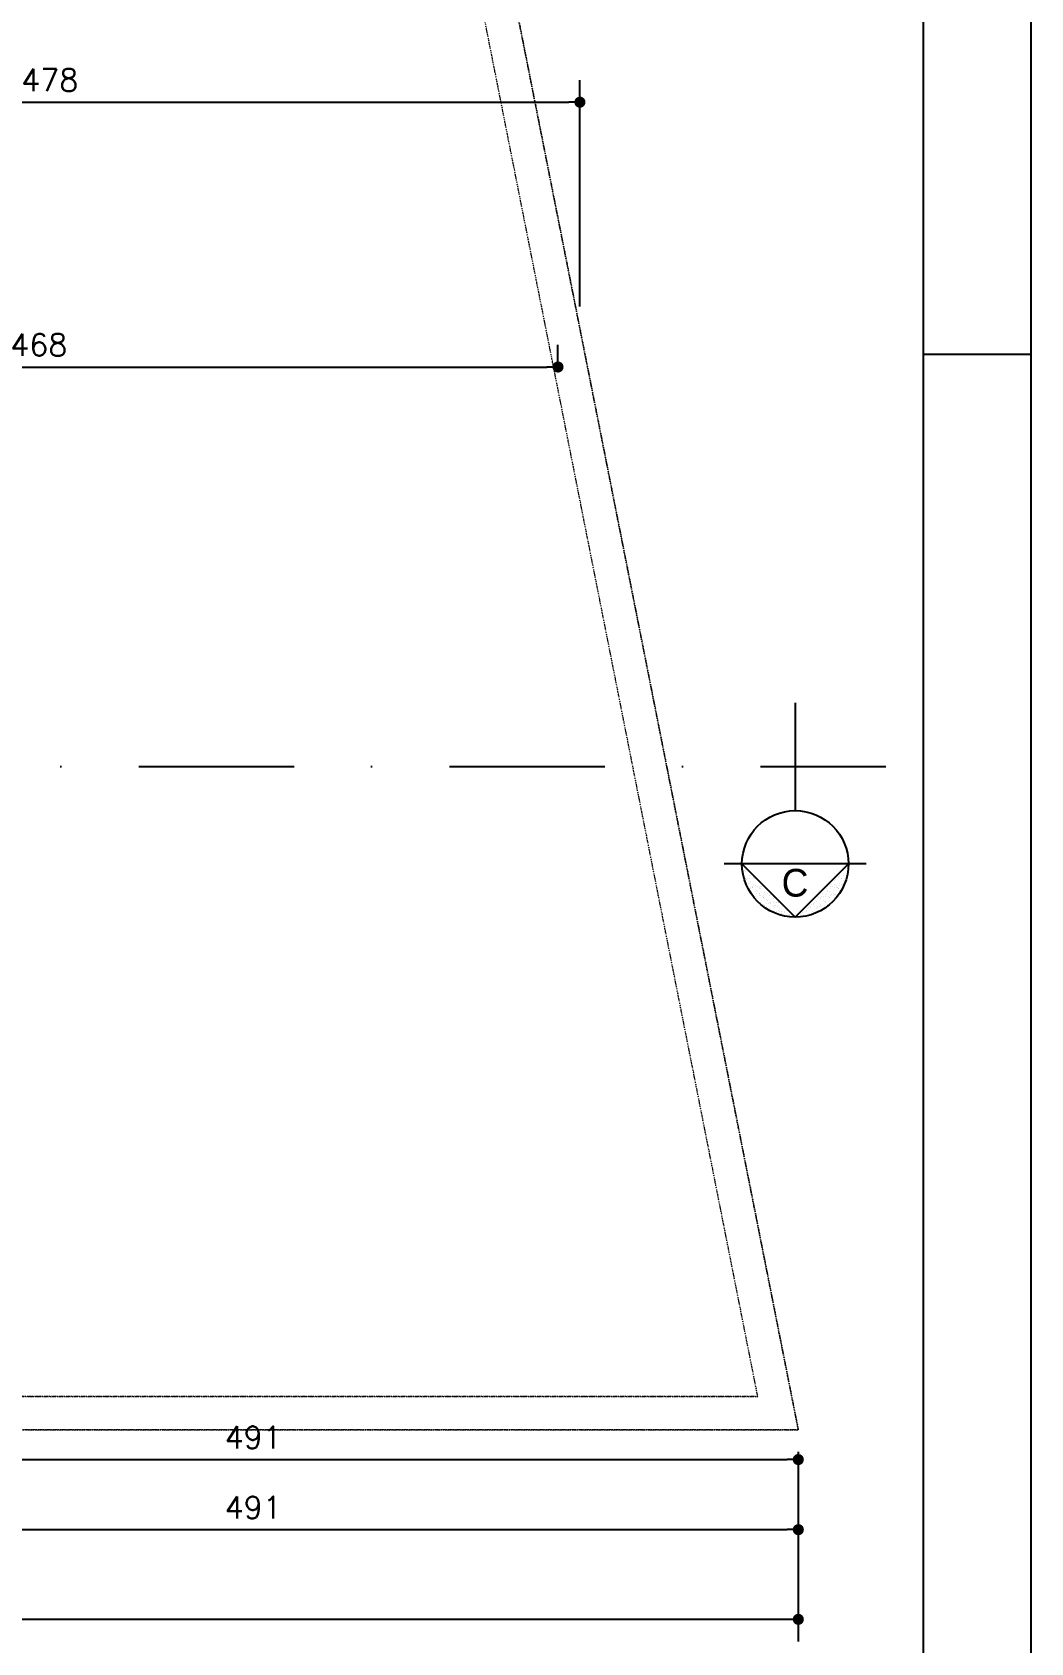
# Model space of a CAD drawing. Header units: inches. Extents: x 580771 to 672494, y 7715997 to 7829530.
# Drawn here: x 656154 to 656604, y 7723197 to 7723923 of the extents above; entities that cross this region are included whole.
import ezdxf

# ---------------------------------------------------------------- set-up
doc = ezdxf.new("R2010")
doc.units = ezdxf.units.IN
doc.header["$MEASUREMENT"] = 0
doc.header["$PDMODE"] = 2
doc.linetypes.add('DASHDOTX2', pattern=[2, 1, -0.5, 0, -0.5])
for name, color, linetype in [('04', 4, 'Continuous'), ('1-ARQ-A', 1, 'Continuous'), ('NIVEL', 2, 'Continuous'), ('P02', 2, 'Continuous'), ('SIMBOLOS', 2, 'Continuous')]:
    doc.layers.add(name, color=color, linetype=linetype)
doc.layers.add('MURO', color=3, linetype='Continuous', lineweight=0)
doc.styles.add('R80E50', font='romans.shx', dxfattribs={"height": 10})
doc.dimstyles.new('ARQ50', dxfattribs={"dimscale": 50, "dimtxt": 10, "dimasz": 0.1, "dimexe": 0.2, "dimexo": 0.2, "dimgap": 0.1, "dimtad": 1, "dimdec": 0, "dimzin": 12, "dimdsep": 46, "dimtxsty": 'R80E50', "dimblk1": 'DOT', "dimblk2": 'DOT', "dimsah": 1, "dimcen": 0.4, "dimclrd": 15, "dimclre": 15, "dimclrt": 3, "dimadec": 0, "dimazin": 0, "dimtfac": 1, "dimtdec": 0, "dimtmove": 2, "dimatfit": 3, "dimldrblk": 'DOT', "dimfxl": 0.2, "dimtolj": 1, "dimtzin": 12, "dimarcsym": 0})

# ---------------------------------------------------------------- blocks, each defined once
blk = doc.blocks.new('A0')
at = {"color": 0}
blk.add_lwpolyline([(2.5, 1), (2.5, 83.1), (117.9, 83.1), (117.9, 1)], close=True, dxfattribs=at)
at = {"layer": 'P02'}
blk.add_line((117.9, 59.4), (118.9, 59.4), dxfattribs=at)
blk.add_lwpolyline([(0, 0), (0, 84.1), (118.9, 84.1), (118.9, 0)], close=True, dxfattribs=at)
blk = doc.blocks.new('*X22')
at = {"color": 0}
for p, q in [((2436.28, -1023.24), (2436.28, -1023.24)), ((2436.91, -1023.13), (2436.91, -1023.13)), ((2438.17, -1022.98), (2438.17, -1022.98)), ((2438.54, -1022.4), (2438.54, -1022.4)), ((2438.68, -1022.54), (2438.68, -1022.54)), ((2439.25, -1022.15), (2439.25, -1022.15)), ((2439.38, -1023.17), (2439.38, -1023.17)), ((2439.4, -1023.12), (2439.4, -1023.12)), ((2440.33, -1022.9), (2440.33, -1022.9)), ((2440.34, -1022.13), (2440.34, -1022.13)), ((2440.67, -1022.35), (2440.67, -1022.35)), ((2441.09, -1021.83), (2441.09, -1021.83)), ((2441.3, -1022.16), (2441.3, -1022.16)), ((2442.83, -1022.13), (2442.83, -1022.13)), ((2443.17, -1022.34), (2443.17, -1022.34)), ((2443.46, -1022.08), (2443.46, -1022.08)), ((2444, -1023.25), (2444, -1023.25)), ((2444.38, -1023.12), (2444.38, -1023.12)), ((2444.48, -1022.88), (2444.48, -1022.88)), ((2444.99, -1022.5), (2444.99, -1022.5)), ((2445.08, -1023.1), (2445.08, -1023.1)), ((2445.13, -1022.64), (2445.13, -1022.64)), ((2445.5, -1023.05), (2445.5, -1023.05)), ((2445.6, -1023.6), (2445.6, -1023.6)), ((2445.66, -1022.34), (2445.66, -1022.34)), ((2445.83, -1023.27), (2445.83, -1023.27)), ((2446.15, -1022.96), (2446.15, -1022.96)), ((2446.64, -1022.8), (2446.64, -1022.8)), ((2446.87, -1023.11), (2446.87, -1023.11)), ((2447.65, -1023.61), (2447.65, -1023.61)), ((2432.9, -1026.78), (2432.9, -1026.78)), ((2432.96, -1026.01), (2432.96, -1026.01)), ((2433.1, -1026.87), (2433.1, -1026.87)), ((2433.11, -1026.15), (2433.11, -1026.15)), ((2433.22, -1027.14), (2433.22, -1027.14)), ((2433.32, -1026.73), (2433.32, -1026.73)), ((2433.81, -1026.78), (2433.81, -1026.78)), ((2433.97, -1026.64), (2433.97, -1026.64)), ((2434.13, -1026.08), (2434.13, -1026.08)), ((2434.16, -1026.15), (2434.16, -1026.15)), ((2434.32, -1024.52), (2434.32, -1024.52)), ((2434.49, -1026.37), (2434.49, -1026.37)), ((2434.57, -1024.58), (2434.57, -1024.58)), ((2434.73, -1024.47), (2434.73, -1024.47)), ((2435.05, -1026.5), (2435.05, -1026.5)), ((2435.06, -1025.14), (2435.06, -1025.14)), ((2435.1, -1025.34), (2435.1, -1025.34)), ((2435.15, -1026.88), (2435.15, -1026.88)), ((2435.37, -1025.31), (2435.37, -1025.31)), ((2435.38, -1024.38), (2435.38, -1024.38)), ((2435.47, -1026.44), (2435.47, -1026.44)), ((2435.51, -1025.44), (2435.51, -1025.44)), ((2435.71, -1027.14), (2435.71, -1027.14)), ((2436, -1024.14), (2436, -1024.14)), ((2436.12, -1026.36), (2436.12, -1026.36)), ((2436.18, -1024.51), (2436.18, -1024.51)), ((2436.21, -1026.08), (2436.21, -1026.08)), ((2436.23, -1026.05), (2436.23, -1026.05)), ((2436.34, -1024.36), (2436.34, -1024.36)), ((2436.47, -1024.24), (2436.47, -1024.24)), ((2436.65, -1026.15), (2436.65, -1026.15)), ((2436.89, -1024.18), (2436.89, -1024.18)), ((2436.98, -1023.88), (2436.98, -1023.88)), ((2436.98, -1026.36), (2436.98, -1026.36)), ((2437.21, -1023.72), (2437.21, -1023.72)), ((2437.21, -1026.21), (2437.21, -1026.21)), ((2437.26, -1025.26), (2437.26, -1025.26)), ((2437.54, -1024.1), (2437.54, -1024.1)), ((2437.55, -1025.13), (2437.55, -1025.13)), ((2437.77, -1024.61), (2437.77, -1024.61)), ((2437.92, -1024.74), (2437.92, -1024.74)), ((2438.22, -1024.52), (2438.22, -1024.52)), ((2438.49, -1024.14), (2438.49, -1024.14)), ((2438.62, -1023.96), (2438.62, -1023.96)), ((2438.83, -1024.35), (2438.83, -1024.35)), ((2439.04, -1023.9), (2439.04, -1023.9)), ((2439.3, -1023.69), (2439.3, -1023.69)), ((2439.69, -1023.81), (2439.69, -1023.81)), ((2445.66, -1025.14), (2445.66, -1025.14)), ((2445.82, -1025.08), (2445.82, -1025.08)), ((2445.97, -1024.13), (2445.97, -1024.13)), ((2446.24, -1025.02), (2446.24, -1025.02)), ((2446.3, -1024.34), (2446.3, -1024.34)), ((2446.61, -1026.13), (2446.61, -1026.13)), ((2446.63, -1024), (2446.63, -1024)), ((2446.69, -1024.35), (2446.69, -1024.35)), ((2446.74, -1025.89), (2446.74, -1025.89)), ((2446.77, -1024.14), (2446.77, -1024.14)), ((2446.89, -1024.94), (2446.89, -1024.94)), ((2446.95, -1026.34), (2446.95, -1026.34)), ((2447.47, -1024.78), (2447.47, -1024.78)), ((2447.52, -1025.11), (2447.52, -1025.11)), ((2447.62, -1026.91), (2447.62, -1026.91)), ((2447.7, -1025.15), (2447.7, -1025.15)), ((2447.75, -1026.69), (2447.75, -1026.69)), ((2447.97, -1024.8), (2447.97, -1024.8)), ((2448.16, -1027.12), (2448.16, -1027.12)), ((2448.27, -1025.51), (2448.27, -1025.51)), ((2448.39, -1024.74), (2448.39, -1024.74)), ((2448.41, -1025.64), (2448.41, -1025.64)), ((2448.46, -1024.12), (2448.46, -1024.12)), ((2448.71, -1026.77), (2448.71, -1026.77)), ((2448.78, -1024.32), (2448.78, -1024.32)), ((2448.79, -1024.34), (2448.79, -1024.34)), ((2448.83, -1025.86), (2448.83, -1025.86)), ((2449.04, -1024.66), (2449.04, -1024.66)), ((2449.1, -1026.12), (2449.1, -1026.12)), ((2449.11, -1026.28), (2449.11, -1026.28)), ((2449.13, -1026.71), (2449.13, -1026.71)), ((2449.44, -1026.34), (2449.44, -1026.34)), ((2449.78, -1026.63), (2449.78, -1026.63)), ((2449.86, -1025.07), (2449.86, -1025.07)), ((2449.91, -1026.61), (2449.91, -1026.61)), ((2449.91, -1027.01), (2449.91, -1027.01)), ((2450.01, -1025.11), (2450.01, -1025.11)), ((2450.05, -1027.14), (2450.05, -1027.14)), ((2450.66, -1027.11), (2450.66, -1027.11)), ((2450.87, -1026.49), (2450.87, -1026.49)), ((2450.88, -1025.87), (2450.88, -1025.87)), ((2451.28, -1026.43), (2451.28, -1026.43)), ((2430.8, -1030.38), (2430.8, -1030.38)), ((2431.11, -1029.98), (2431.11, -1029.98)), ((2431.37, -1029.15), (2431.37, -1029.15)), ((2431.43, -1030.42), (2431.43, -1030.42)), ((2431.48, -1029.04), (2431.48, -1029.04)), ((2431.58, -1030.56), (2431.58, -1030.56)), ((2431.9, -1028.98), (2431.9, -1028.98)), ((2432.02, -1027.7), (2432.02, -1027.7)), ((2432.07, -1029.24), (2432.07, -1029.24)), ((2432.12, -1030.78), (2432.12, -1030.78)), ((2432.2, -1028.22), (2432.2, -1028.22)), ((2432.31, -1028.16), (2432.31, -1028.16)), ((2432.34, -1028.35), (2432.34, -1028.35)), ((2432.55, -1028.9), (2432.55, -1028.9)), ((2432.65, -1028.37), (2432.65, -1028.37)), ((2432.96, -1030.16), (2432.96, -1030.16)), ((2433.04, -1028.99), (2433.04, -1028.99)), ((2433.15, -1028.41), (2433.15, -1028.41)), ((2433.2, -1029.95), (2433.2, -1029.95)), ((2433.29, -1030.38), (2433.29, -1030.38)), ((2433.64, -1028.75), (2433.64, -1028.75)), ((2433.84, -1029.72), (2433.84, -1029.72)), ((2433.86, -1029.15), (2433.86, -1029.15)), ((2434.05, -1028.7), (2434.05, -1028.7)), ((2434.18, -1027.62), (2434.18, -1027.62)), ((2434.24, -1029.16), (2434.24, -1029.16)), ((2434.6, -1027.51), (2434.6, -1027.51)), ((2434.7, -1028.61), (2434.7, -1028.61)), ((2434.75, -1027.65), (2434.75, -1027.65)), ((2434.8, -1028.16), (2434.8, -1028.16)), ((2435.14, -1028.37), (2435.14, -1028.37)), ((2435.2, -1028.42), (2435.2, -1028.42)), ((2448.88, -1027.4), (2448.88, -1027.4)), ((2449.45, -1028.74), (2449.45, -1028.74)), ((2449.75, -1028.13), (2449.75, -1028.13)), ((2449.87, -1028.69), (2449.87, -1028.69)), ((2449.96, -1028.15), (2449.96, -1028.15)), ((2450.01, -1029.69), (2450.01, -1029.69)), ((2450.09, -1028.34), (2450.09, -1028.34)), ((2450.4, -1030.13), (2450.4, -1030.13)), ((2450.52, -1028.6), (2450.52, -1028.6)), ((2450.73, -1030.35), (2450.73, -1030.35)), ((2450.75, -1027.78), (2450.75, -1027.78)), ((2450.93, -1027.41), (2450.93, -1027.41)), ((2450.98, -1028.95), (2450.98, -1028.95)), ((2451.03, -1030.49), (2451.03, -1030.49)), ((2451.25, -1030.58), (2451.25, -1030.58)), ((2451.3, -1029.12), (2451.3, -1029.12)), ((2451.55, -1028.51), (2451.55, -1028.51)), ((2451.6, -1028.46), (2451.6, -1028.46)), ((2451.69, -1028.65), (2451.69, -1028.65)), ((2452.02, -1028.41), (2452.02, -1028.41)), ((2452.06, -1028.13), (2452.06, -1028.13)), ((2452.11, -1029.67), (2452.11, -1029.67)), ((2452.24, -1028.12), (2452.24, -1028.12)), ((2452.34, -1030.43), (2452.34, -1030.43)), ((2452.39, -1029.28), (2452.39, -1029.28)), ((2452.58, -1028.34), (2452.58, -1028.34)), ((2452.76, -1030.38), (2452.76, -1030.38)), ((2452.89, -1030.13), (2452.89, -1030.13)), ((2453.19, -1030.01), (2453.19, -1030.01)), ((2453.19, -1030.42), (2453.19, -1030.42)), ((2453.22, -1030.34), (2453.22, -1030.34)), ((2453.33, -1030.15), (2453.33, -1030.15)), ((2453.41, -1030.29), (2453.41, -1030.29)), ((2430.13, -1032.31), (2430.13, -1032.31)), ((2430.17, -1033.16), (2430.17, -1033.16)), ((2430.48, -1031.24), (2430.48, -1031.24)), ((2430.67, -1032.62), (2430.67, -1032.62)), ((2430.81, -1032.76), (2430.81, -1032.76)), ((2431.11, -1032.17), (2431.11, -1032.17)), ((2431.14, -1031.16), (2431.14, -1031.16)), ((2431.16, -1031.52), (2431.16, -1031.52)), ((2432.02, -1031.16), (2432.02, -1031.16)), ((2432.22, -1031.01), (2432.22, -1031.01)), ((2432.28, -1031.19), (2432.28, -1031.19)), ((2432.64, -1030.96), (2432.64, -1030.96)), ((2451.95, -1031.12), (2451.95, -1031.12)), ((2452.16, -1031.21), (2452.16, -1031.21)), ((2452.57, -1032.35), (2452.57, -1032.35)), ((2453.08, -1032.41), (2453.08, -1032.41)), ((2453.24, -1031.96), (2453.24, -1031.96)), ((2453.26, -1032.99), (2453.26, -1032.99)), ((2453.49, -1032.35), (2453.49, -1032.35)), ((2453.53, -1032.13), (2453.53, -1032.13)), ((2453.87, -1032.34), (2453.87, -1032.34))]:
    blk.add_line(p, q, dxfattribs=at)
blk = doc.blocks.new('_DOT')
at = {"color": 0, "linetype": 'ByBlock'}
blk.add_line((-0.5, 0), (-1, 0), dxfattribs=at)
at = {"color": 0, "linetype": 'ByBlock', "const_width": 0.5}
blk.add_lwpolyline([(-0.25, 0, 1), (0.25, 0, 1)], format="xyb", close=True, dxfattribs=at)
blk = doc.blocks.new('*D974')
at = {"layer": 'Defpoints', "color": 0, "transparency": 16777216}
for p in [(656400.65, 7723891.08), (655922.74, 7723837.68), (656400.65, 7723788.97)]:
    blk.add_point(p, dxfattribs=at)
at = {"layer": 'NIVEL', "color": 15, "lineweight": -2, "transparency": 16777216}
for p, q in [((655922.74, 7723847.68), (655922.74, 7723901.08)), ((656400.65, 7723798.97), (656400.65, 7723901.08)), ((655927.74, 7723891.08), (656395.65, 7723891.08))]:
    blk.add_line(p, q, dxfattribs=at)
at = {"layer": 'NIVEL', "color": 15, "lineweight": -2, "transparency": 16777216, "xscale": 5, "yscale": 5, "zscale": 5, "rotation": 180}
blk.add_blockref('_DOT', (655922.74, 7723891.08), dxfattribs=at)
at = {"layer": 'NIVEL', "color": 15, "lineweight": -2, "transparency": 16777216, "xscale": 5, "yscale": 5, "zscale": 5}
blk.add_blockref('_DOT', (656400.65, 7723891.08), dxfattribs=at)
at = {"layer": 'NIVEL', "color": 3, "transparency": 16777216, "insert": (656161.7, 7723901.08), "char_height": 10, "attachment_point": 5, "style": 'R80E50'}
blk.add_mtext('\\A1;478', dxfattribs=at)
blk = doc.blocks.new('*D977')
at = {"layer": 'Defpoints', "color": 0, "transparency": 16777216}
for p in [(656390.76, 7723771.72), (656390.76, 7723761.74), (655922.74, 7723752.36)]:
    blk.add_point(p, dxfattribs=at)
at = {"layer": 'NIVEL', "color": 15, "lineweight": -2, "transparency": 16777216}
for p, q in [((655922.74, 7723762.36), (655922.74, 7723781.72)), ((656390.76, 7723771.74), (656390.76, 7723781.72)), ((655927.74, 7723771.72), (656385.76, 7723771.72))]:
    blk.add_line(p, q, dxfattribs=at)
at = {"layer": 'NIVEL', "color": 15, "lineweight": -2, "transparency": 16777216, "xscale": 5, "yscale": 5, "zscale": 5, "rotation": 180}
blk.add_blockref('_DOT', (655922.74, 7723771.72), dxfattribs=at)
at = {"layer": 'NIVEL', "color": 15, "lineweight": -2, "transparency": 16777216, "xscale": 5, "yscale": 5, "zscale": 5}
blk.add_blockref('_DOT', (656390.76, 7723771.72), dxfattribs=at)
at = {"layer": 'NIVEL', "color": 3, "transparency": 16777216, "insert": (656156.75, 7723781.72), "char_height": 10, "attachment_point": 5, "style": 'R80E50'}
blk.add_mtext('\\A1;468', dxfattribs=at)
blk = doc.blocks.new('*D988')
at = {"layer": 'Defpoints', "color": 0, "transparency": 16777216}
for p in [(656007.74, 7723307.68), (656499.08, 7723292.68), (656499.08, 7723279.22)]:
    blk.add_point(p, dxfattribs=at)
at = {"layer": 'NIVEL', "color": 15, "lineweight": -2, "transparency": 16777216}
for p, q in [((656007.74, 7723297.68), (656007.74, 7723269.22)), ((656499.08, 7723282.68), (656499.08, 7723269.22)), ((656012.74, 7723279.22), (656494.08, 7723279.22))]:
    blk.add_line(p, q, dxfattribs=at)
at = {"layer": 'NIVEL', "color": 15, "lineweight": -2, "transparency": 16777216, "xscale": 5, "yscale": 5, "zscale": 5, "rotation": 180}
blk.add_blockref('_DOT', (656007.74, 7723279.22), dxfattribs=at)
at = {"layer": 'NIVEL', "color": 15, "lineweight": -2, "transparency": 16777216, "xscale": 5, "yscale": 5, "zscale": 5}
blk.add_blockref('_DOT', (656499.08, 7723279.22), dxfattribs=at)
at = {"layer": 'NIVEL', "color": 3, "transparency": 16777216, "insert": (656253.41, 7723289.22), "char_height": 10, "attachment_point": 5, "style": 'R80E50'}
blk.add_mtext('\\A1;491', dxfattribs=at)
blk = doc.blocks.new('*D989')
at = {"layer": 'Defpoints', "color": 0, "transparency": 16777216}
for p in [(656007.74, 7723292.68), (656499.08, 7723292.68), (656499.08, 7723247.63)]:
    blk.add_point(p, dxfattribs=at)
at = {"layer": 'NIVEL', "color": 15, "lineweight": -2, "transparency": 16777216}
for p, q in [((656007.74, 7723282.68), (656007.74, 7723237.63)), ((656499.08, 7723282.68), (656499.08, 7723237.63)), ((656012.74, 7723247.63), (656494.08, 7723247.63))]:
    blk.add_line(p, q, dxfattribs=at)
at = {"layer": 'NIVEL', "color": 15, "lineweight": -2, "transparency": 16777216, "xscale": 5, "yscale": 5, "zscale": 5, "rotation": 180}
blk.add_blockref('_DOT', (656007.74, 7723247.63), dxfattribs=at)
at = {"layer": 'NIVEL', "color": 15, "lineweight": -2, "transparency": 16777216, "xscale": 5, "yscale": 5, "zscale": 5}
blk.add_blockref('_DOT', (656499.08, 7723247.63), dxfattribs=at)
at = {"layer": 'NIVEL', "color": 3, "transparency": 16777216, "insert": (656253.41, 7723257.63), "char_height": 10, "attachment_point": 5, "style": 'R80E50'}
blk.add_mtext('\\A1;491', dxfattribs=at)
blk = doc.blocks.new('*D1001')
at = {"layer": 'Defpoints', "color": 0, "transparency": 16777216}
for p in [(652356.25, 7723292.68), (656499.08, 7723292.68), (652356.25, 7723207.19)]:
    blk.add_point(p, dxfattribs=at)
at = {"layer": 'NIVEL', "color": 15, "lineweight": -2, "transparency": 16777216}
for p, q in [((652356.25, 7723282.68), (652356.25, 7723197.19)), ((656499.08, 7723282.68), (656499.08, 7723197.19)), ((656494.08, 7723207.19), (652361.25, 7723207.19))]:
    blk.add_line(p, q, dxfattribs=at)
at = {"layer": 'NIVEL', "color": 15, "lineweight": -2, "transparency": 16777216, "xscale": 5, "yscale": 5, "zscale": 5, "rotation": 180}
blk.add_blockref('_DOT', (652356.25, 7723207.19), dxfattribs=at)
at = {"layer": 'NIVEL', "color": 15, "lineweight": -2, "transparency": 16777216, "xscale": 5, "yscale": 5, "zscale": 5}
blk.add_blockref('_DOT', (656499.08, 7723207.19), dxfattribs=at)
at = {"layer": 'NIVEL', "color": 3, "transparency": 16777216, "insert": (654427.66, 7723217.19), "char_height": 10, "attachment_point": 5, "style": 'R80E50'}
blk.add_mtext('\\A1;4143', dxfattribs=at)

msp = doc.modelspace()

# ---------------------------------------------------------------- linework, layer by layer
at = {"layer": '04', "linetype": 'DASHDOTX2', "ltscale": 70}
msp.add_line((651298.286, 7723591.715), (656538.548, 7723591.715), dxfattribs=at)
at = {"layer": 'MURO', "color": 3, "linetype": 'DASHDOTX2', "ltscale": 0.5}
for p, q in [((656219.712, 7724701.268), (656499.083, 7723292.685)), ((656499.083, 7723292.685), (656219.712, 7724701.268)), ((656480.816, 7723307.685), (656207.392, 7724686.283)), ((656480.899, 7723307.685), (656007.741, 7723307.685)), ((656007.741, 7723307.685), (656480.816, 7723307.685)), ((656499.083, 7723292.685), (656007.741, 7723292.685)), ((656007.741, 7723292.685), (656499.083, 7723292.685))]:
    msp.add_line(p, q, dxfattribs=at)
at = {"layer": 'SIMBOLOS', "color": 4}
msp.add_line((656497.807, 7723571.753), (656497.807, 7723620.293), dxfattribs=at)
at = {"layer": 'SIMBOLOS', "color": 1}
for p, q in [((656529.684, 7723547.753), (656465.684, 7723547.753)), ((656473.684, 7723547.753), (656497.684, 7723523.753)), ((656497.684, 7723523.753), (656521.684, 7723547.753))]:
    msp.add_line(p, q, dxfattribs=at)
msp.add_circle((656497.684, 7723547.753), 24, dxfattribs=at)

# ---------------------------------------------------------------- block references
at = {"xscale": 48.51000000000931, "yscale": 48.51000000000931, "zscale": 48.51000000000931}
msp.add_blockref('A0', (650836.028, 7720896.05), dxfattribs=at)
at = {"layer": 'SIMBOLOS', "color": 1, "xscale": 2, "yscale": 2, "zscale": 2, "rotation": 180}
msp.add_blockref('*X22', (661381.604, 7721480.252), dxfattribs=at)

# ---------------------------------------------------------------- texts
at = {"layer": '1-ARQ-A', "color": 3, "insert": (656503.639, 7723532.812), "char_height": 12.5, "width": 273.40311, "attachment_point": 9}
msp.add_mtext('{\\fStylus BT|b0|i0|c0|p34;C}', dxfattribs=at)

# ---------------------------------------------------------------- dimensions: what is measured, and where the dimension line sits
at = {"layer": 'NIVEL', "color": 4}
for base, p1, p2, picture, middle in [((656400.652, 7723891.083), (655922.741, 7723837.685), (656400.652, 7723788.968), '*D974', (656161.697, 7723901.083)), ((656390.761, 7723771.72), (655922.741, 7723752.36), (656390.761, 7723761.738), '*D977', (656156.751, 7723781.72)), ((656499.083, 7723279.215), (656007.741, 7723307.685), (656499.083, 7723292.685), '*D988', (656253.412, 7723289.215)), ((652356.246, 7723207.192), (656499.083, 7723292.685), (652356.246, 7723292.685), '*D1001', (654427.665, 7723217.192)), ((656499.083, 7723247.63), (656007.741, 7723292.685), (656499.083, 7723292.685), '*D989', (656253.412, 7723257.63))]:
    dim = msp.add_linear_dim(base=base, p1=p1, p2=p2, dimstyle='ARQ50', dxfattribs=at)
    dim.commit()
    dim.dimension.update_dxf_attribs({"geometry": picture, "text_midpoint": middle})

doc.saveas('drawing.dxf')
